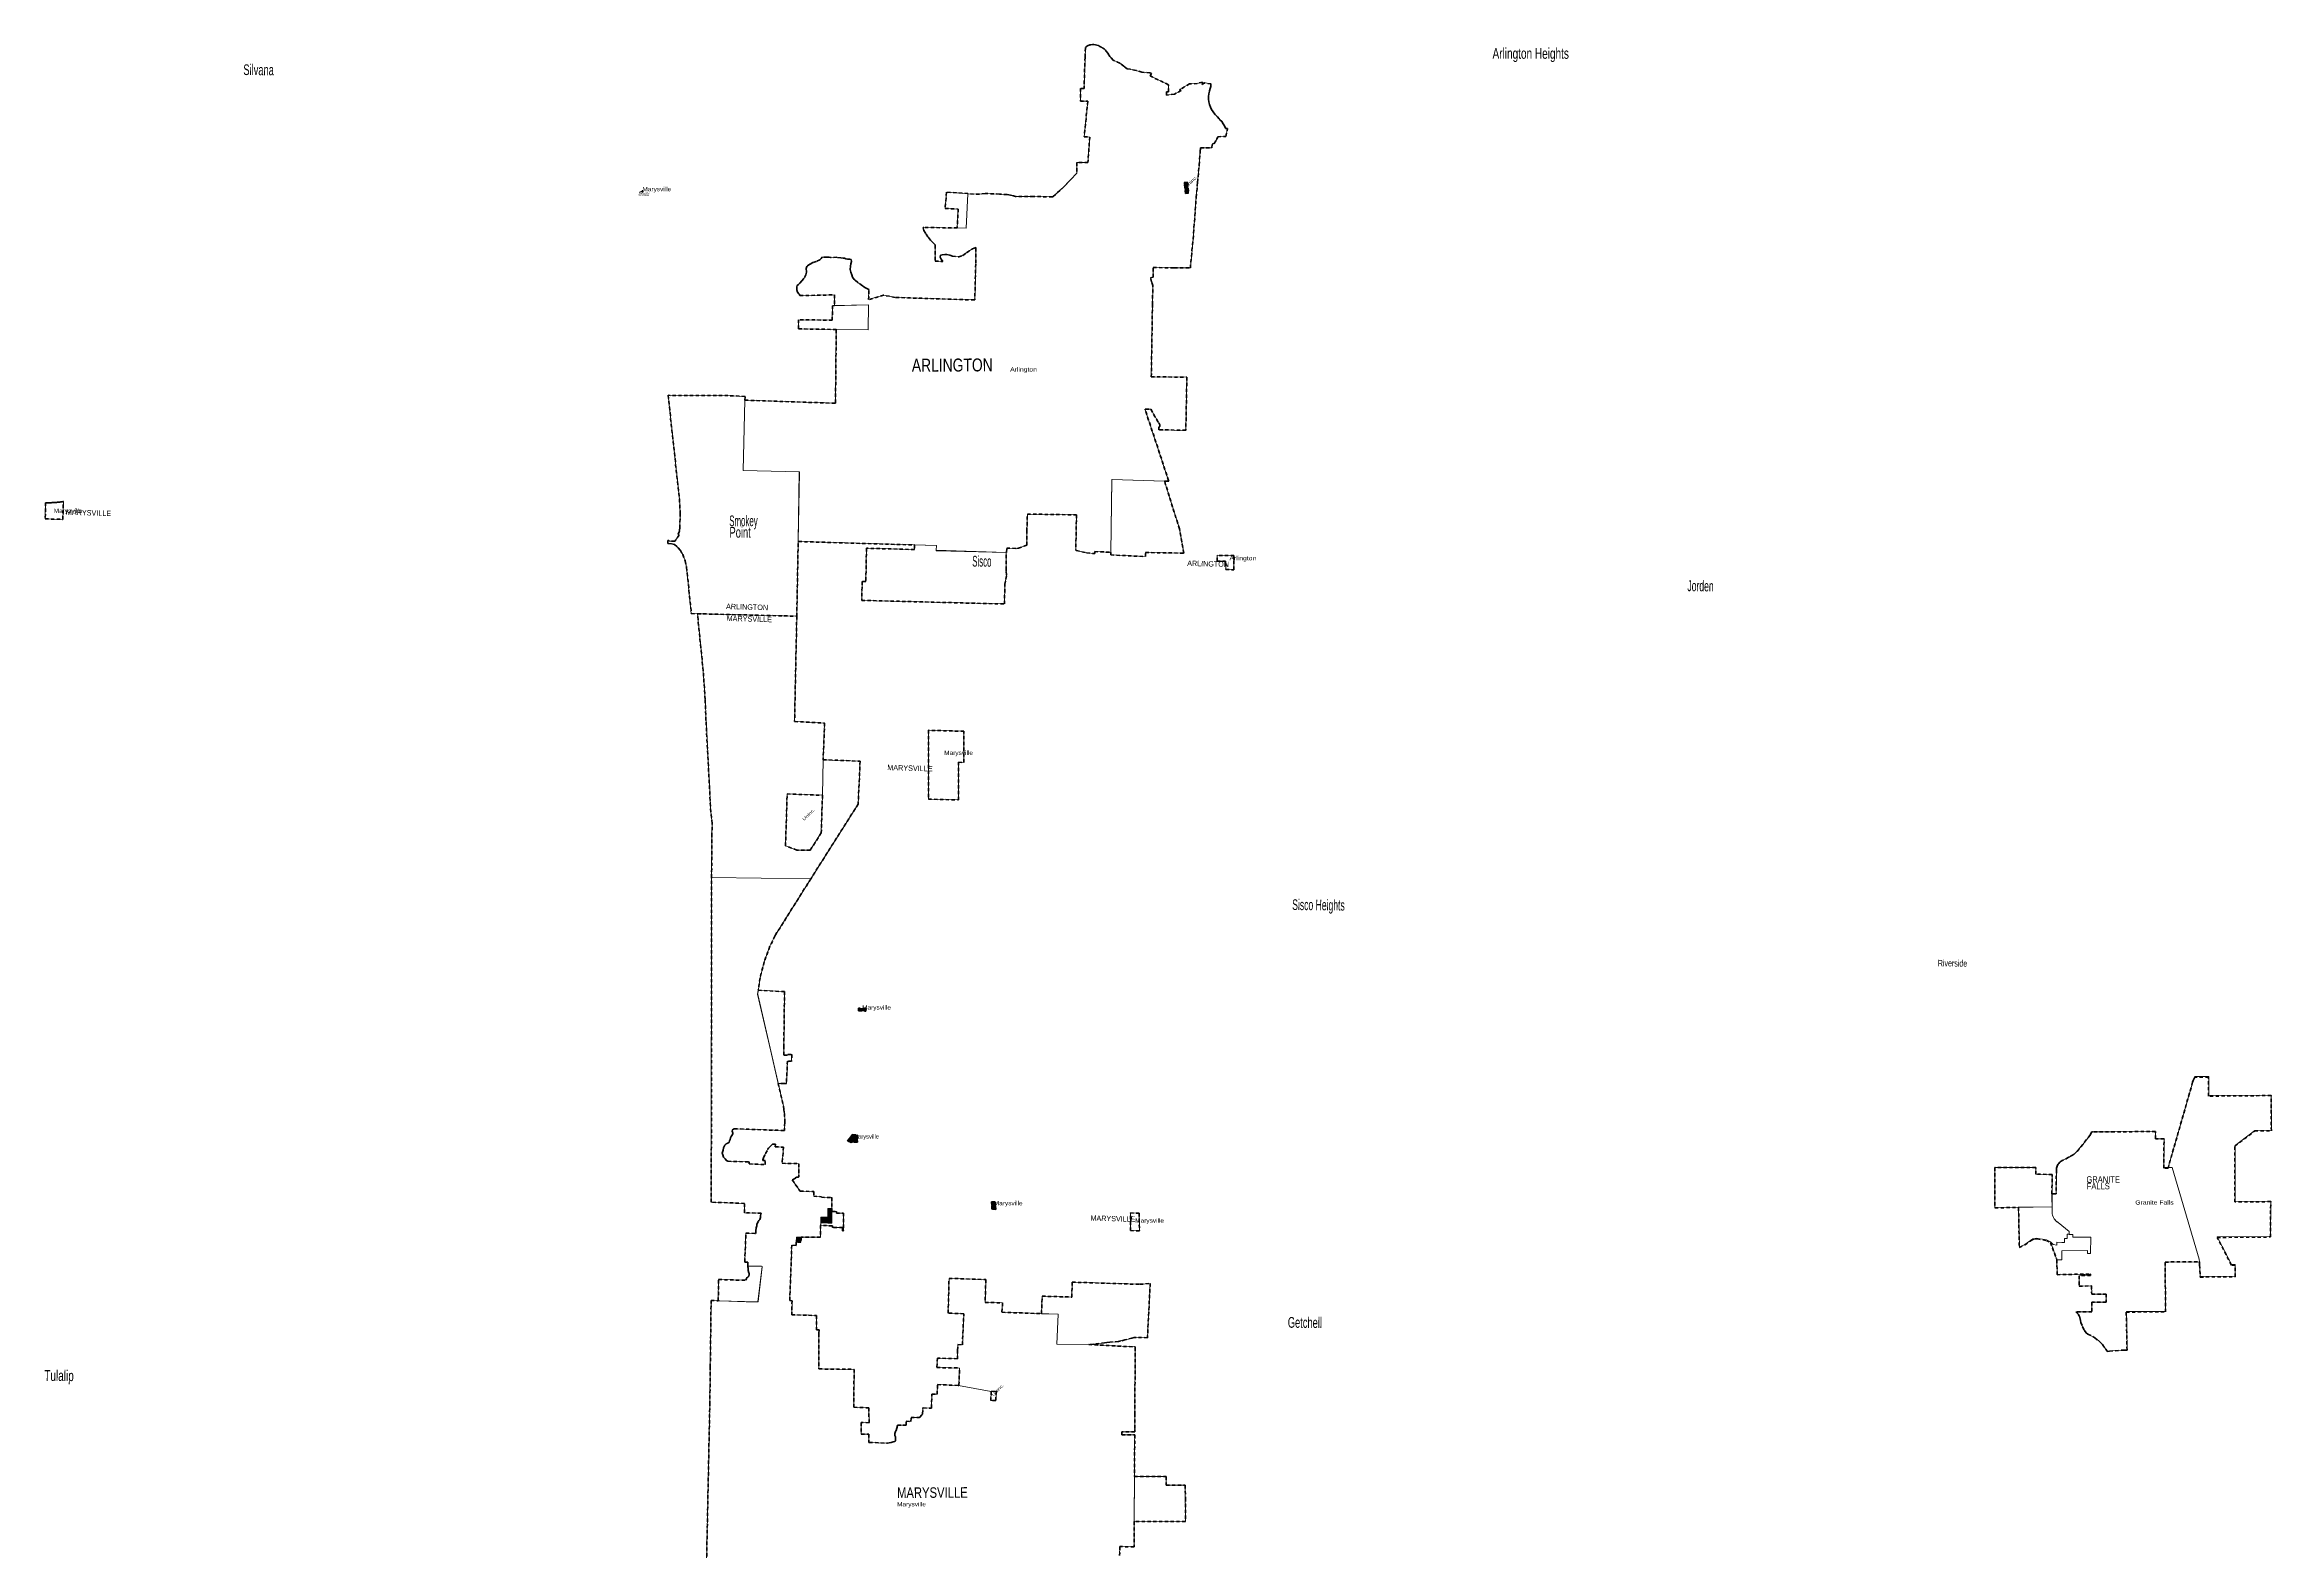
# Model space of a CAD drawing. Header units: feet. Extents: x -903180 to 1023491, y -707744 to 564635.
# Drawn here: x -316133 to -232990, y 203851 to 260108 of the extents above; entities that cross this region are included whole.
import ezdxf

# ---------------------------------------------------------------- set-up
doc = ezdxf.new("R2010")
doc.units = ezdxf.units.FT
doc.header["$LTSCALE"] = 80
doc.linetypes.add('SHORT_DASHED', pattern=[2.7, 1.5, -1.2])
for name, color, linetype, lineweight in [('1', 7, 'Continuous', 13), ('13', 7, 'SHORT_DASHED', 40), ('58', 7, 'Continuous', 13)]:
    doc.layers.add(name, color=color, linetype=linetype, lineweight=lineweight)
for name, color, linetype in [('14', 7, 'Continuous'), ('16', 7, 'Continuous'), ('36', 7, 'Continuous')]:
    doc.layers.add(name, color=color, linetype=linetype)

msp = doc.modelspace()

# ---------------------------------------------------------------- hatches: boundary and pattern name
at = {"layer": '58'}
for points in [[(-293822.42, 254647.57), (-293797.4, 254648.78), (-293797.88, 254613.71), (-293822.9, 254612.5)], [(-273583.27, 254960.64), (-273462.98, 254964.58), (-273417.94, 254554.53), (-273537.4, 254543.05)], [(-285740.96, 224033.63), (-285739.71, 224133.65), (-285464.82, 224122.59), (-285466.07, 224022.57)], [(-285968.19, 219412.1), (-285780.58, 219391.24), (-285780.58, 219125.65), (-286016.33, 219124.81), (-286161.58, 219174.82)], [(-286738.8, 216655.63), (-286737.23, 216109), (-287153.18, 216121.97), (-287147.63, 216336.99), (-286884.34, 216329.58), (-286888.87, 216659.85)], [(-280774.41, 216906.21), (-280627.06, 216896.01), (-280619.09, 216619.79), (-280766.44, 216629.99)], [(-287890.49, 215398.38), (-288070.14, 215400.96), (-288062.14, 215582.96), (-287883.08, 215582.64)]]:
    msp.add_hatch(color=256, dxfattribs=at).paths.add_polyline_path(points)

# ---------------------------------------------------------------- linework, layer by layer
at = {"layer": '1'}
msp.add_arc((-293809.59, 254465.24), 167.94, 91.84825, 124.39799, dxfattribs=at)
at = {"layer": '13'}
for p, q in [((-274169.85, 258345.53), (-274166.97, 258608.66)), ((-282237.68, 252204.01), (-281998.93, 252182.21)), ((-274831.16, 246492.54), (-274535.32, 245980.13)), ((-288048.01, 238765.71), (-287996.26, 241554.68)), ((-272356, 240826.24), (-272354.73, 241039.26)), ((-271724.77, 241029.95), (-272354.73, 241039.26)), ((-285968.19, 219412.1), (-286161.58, 219174.82)), ((-285968.19, 219412.1), (-285780.58, 219391.24)), ((-289994.9, 216846.8), (-291239.85, 216890.29)), ((-286738.92, 216547.05), (-286568.85, 216546.6)), ((-282043.11, 211364.12), (-282035.1, 211574.43)), ((-275441.16, 206645.43), (-274255.05, 206644.47))]:
    msp.add_line(p, q, dxfattribs=at)
for points in [[(-274166.97, 258608.66), (-274857.05, 258935.79), (-274806.19, 259031.8), (-274861.93, 259048.6), (-275163.23, 259074.7), (-275378.92, 259144.45), (-275711.8, 259204.64), (-275840.49, 259302.29), (-275985.25, 259416.17), (-276231.02, 259524.48), (-276353.46, 259656.45), (-276427.51, 259776.07), (-276505.4, 259872.13), (-276521.62, 259892.13), (-276537.49, 259912.13), (-276541.32, 259917.53), (-276555.98, 259936.3), (-276573.1, 259949.74), (-276592.72, 259964.58), (-276611.6, 259974.81), (-276620.85, 259976.54), (-276631.17, 259979.7), (-276647.57, 259989.93), (-276669.69, 260008.68), (-276680.74, 260014.67), (-276697.82, 260019.58), (-276712.07, 260025.91), (-276734.53, 260040.39), (-276766.26, 260061.93), (-276787.61, 260072.94), (-276840.93, 260090.31), (-276895.77, 260102.01), (-276951.54, 260107.91), (-277007.61, 260107.95), (-277063.39, 260102.12), (-277068.43, 260101.3), (-277100.37, 260091.56), (-277135.53, 260081.81), (-277168.19, 260071), (-277187.35, 260064.52), (-277216.8, 260050.52), (-277226.36, 260044.08), (-277232.74, 260038.01), (-277236.96, 260027.68), (-277247.04, 260014.78), (-277266.89, 259998.23), (-277268.09, 259975.42), (-277286.31, 259628.49), (-277321.93, 258469.56), (-277455.46, 258468.97), (-277460.14, 257991.4), (-277184.03, 257990.36), (-277312.32, 256659.62), (-277110.24, 256655.39), (-277176.19, 255702.3), (-277597.15, 255702.68), (-277594.89, 255306.84), (-278068.47, 254806.67), (-278469.98, 254434.95), (-278483.73, 254422.23), (-278509.98, 254422.62), (-279169.33, 254432.52), (-279189.33, 254429.81), (-279209.33, 254433), (-279879.12, 254437.54), (-279957.03, 254458.64), (-280068.01, 254485.35), (-280191.63, 254505.03), (-280478.22, 254524.71), (-281017.83, 254545.96), (-281229.87, 254517.29), (-281658.27, 254533.83), (-281656.96, 254552.85), (-282456.48, 254594.92), (-282507.1, 253991.75), (-282021.86, 253966.21), (-282057.29, 253261.3), (-283308.72, 253280.52), (-283327.83, 253280.81), (-283324.09, 253264.65), (-283301.07, 253165.25), (-283221.55, 253026.49), (-283133.75, 252899.62), (-283041.59, 252788.74), (-282929.25, 252681.4), (-282900.42, 252649.96), (-282882.08, 252629.97), (-282882.06, 252609.96), (-282881.4, 252023.06), (-282600.15, 252009.03), (-282652.09, 252093.15), (-282698.8, 252166.72), (-282683.09, 252244.84), (-282614.44, 252259.3), (-282517.71, 252271.08)], [(-274811.47, 247704.38), (-274767.45, 250413.59), (-274755.66, 251114.66), (-274798.47, 251245.64), (-274840.49, 251400.82), (-274747.77, 251424.37), (-274738.66, 251781.73), (-273974.38, 251771.97), (-273954.37, 251771.72), (-273353.97, 251766.25), (-273250.09, 252852.08), (-273131.87, 254407.96), (-273085.35, 254956.55), (-273028.42, 255574.19), (-273029.27, 255594.19), (-273025, 255614.19), (-272982.48, 256144.7), (-272981.37, 256164.7), (-272979.55, 256184.7), (-272975.39, 256249.31), (-272552.01, 256252.86), (-272531.36, 256405.91), (-272467.08, 256414.48), (-272361.44, 256569.38), (-272331.21, 256666.8), (-272022.67, 256679.05), (-271968.35, 256974.51), (-272035.53, 256972.84), (-272038.51, 256979.94), (-272077.95, 257068.37), (-272126.41, 257152.18), (-272183.37, 257230.48), (-272248.2, 257302.38), (-272256.46, 257310.53), (-272272.74, 257330.07), (-272445.25, 257510.66), (-272506.48, 257591.86), (-272558.89, 257679.02), (-272601.9, 257771.17), (-272635.04, 257867.32), (-272657.95, 257966.4), (-272670.38, 258067.33), (-272672.19, 258169.02), (-272663.36, 258270.33), (-272643.99, 258370.16), (-272640.47, 258383.86), (-272612.66, 258463.75), (-272593.36, 258546.1), (-272582.76, 258630.02), (-272581.89, 258643.47), (-272831.34, 258674.58), (-272917.52, 258612.04), (-272906.02, 258707.71), (-273093.1, 258649.97), (-273385.11, 258635.42), (-273754.71, 258425.59)], [(-273754.71, 258425.59), (-273696.17, 258386.32), (-273948.79, 258256.11), (-274246.47, 258221.53), (-274244.2, 258343.8), (-274169.85, 258345.53)], [(-281998.93, 252182.21), (-281849.03, 252237), (-281704.1, 252342.21), (-281512.46, 252470.47), (-281383.53, 252520), (-281363.52, 252527.68), (-281363.67, 252507.68), (-281368.1, 251911.59), (-281401.71, 250590.26), (-281402.18, 250571.83), (-281422.22, 250572.47), (-284377.78, 250666.53), (-284803.61, 250750.63), (-285364.12, 250585.18), (-285355.64, 250949.18), (-285355.18, 250968.77), (-285376.06, 250978.52), (-285476.62, 251025.5), (-285599.67, 251100.9), (-285771.86, 251229.79), (-285900.23, 251339.52), (-285962.71, 251427.55), (-285995.19, 251508.83), (-286027.24, 251610.22), (-286049.2, 251713.39), (-286044.67, 251834.03), (-286024.74, 251922.11), (-286006.89, 252006.21), (-286015.47, 252076.86), (-286071.3, 252098.32), (-286149.66, 252100.19), (-286221.82, 252109.96), (-286271.72, 252127.25), (-286319.85, 252132.43), (-286403.9, 252150.53), (-286550.36, 252164.09), (-286785.56, 252163.67), (-286837.8, 252164.92), (-286912.1, 252168.71), (-287098.91, 252175.18), (-287094.98, 252171.06), (-287132.23, 252119.62), (-287191.64, 252066.7), (-287325.46, 252011.53), (-287442.96, 251968.05), (-287562.81, 251908.52), (-287644.4, 251852.1), (-287669.05, 251826.53), (-287690.91, 251742.52), (-287689.59, 251613.69), (-287705.76, 251513.45), (-287780.99, 251376.37), (-287853.25, 251285.52), (-287980.64, 251153.72), (-288029.78, 251110.62), (-288046.82, 251064.74), (-288045.41, 250939.92), (-288018.76, 250868.85), (-287971.88, 250803.32), (-287946.35, 250774.54), (-287928.72, 250733.91), (-286634.64, 250765.08), (-286639.52, 250384.39), (-286639.77, 250364.84), (-286638.62, 250364.87), (-286716.63, 250356.12), (-286721.55, 249816.93), (-287981.46, 249836.47), (-287983.62, 249492.47), (-286574.03, 249471.59)], [(-282517.71, 252271.08), (-282445.38, 252269.35), (-282337.43, 252240.61), (-282237.68, 252204.01)], [(-286574.03, 249471.59), (-286574.23, 249451.65), (-286601.75, 246736.83), (-286601.96, 246715.56), (-286621.95, 246716.24), (-289982.62, 246831.38), (-289978.88, 246974.36), (-290618.71, 247000.75), (-292850.51, 247012.14), (-292429.86, 243139.82), (-292396.33, 242613.49), (-292415.87, 242081.5), (-292429.23, 241939.03), (-292475.39, 241820.41), (-292437.95, 241792.83), (-292603.6, 241570.71), (-292795.6, 241566.95), (-292820.05, 241590.65), (-292867.55, 241589.52), (-292860.55, 241476.94), (-292714.63, 241473.85), (-292618.22, 241443.73), (-292476.7, 241318.42), (-292394.6, 241222.35), (-292303.85, 241070.53), (-292219.05, 240828.77), (-292161, 240594.74)], [(-274811.47, 247704.38), (-273482.81, 247690.04), (-273522.34, 245709.44)], [(-276925.55, 241103.26), (-276922.28, 241157.72), (-276922.27, 241180.68), (-276322.32, 241150.4), (-276324.09, 241052.61), (-275028.16, 240992.19), (-275027.96, 241143.18), (-273595.19, 241121.94), (-273760.96, 242026.12), (-274318.98, 243813.8), (-274179.73, 243804.34), (-274157.71, 243803.71), (-274166.32, 243829.83), (-275038.04, 246475.35), (-275044.61, 246495.28), (-275024.63, 246495.03), (-274831.16, 246492.54)], [(-273522.34, 245709.44), (-274380.21, 245724.41), (-274525.19, 245726.94), (-274528.33, 245816.89), (-274498.28, 245864.78), (-274495.3, 245910.81), (-274535.32, 245980.13)], [(-287996.26, 241554.68), (-287977.3, 241554.12), (-283654.25, 241424.76), (-283656.84, 241255.78), (-285446.29, 241302.54), (-285469.07, 240057.7), (-285606.74, 240062.52), (-285624.05, 239358.17), (-280296.58, 239222.08), (-280276.23, 239959.9), (-280245.4, 240154.87), (-280214.64, 240315.97), (-280229.46, 240459.63), (-280232.62, 240502.45), (-280234.47, 241148.22), (-280214.24, 241147.75), (-280213.46, 241163.11), (-280210.2, 241307.14), (-279837.73, 241297.42), (-279774.38, 241306.7), (-279461.64, 241419.98), (-279457.84, 241939.39), (-279437.7, 242578.32), (-277604.68, 242550.12)], [(-277604.68, 242550.12), (-277630.81, 241248.09), (-277631.22, 241227.92), (-277611.94, 241223.36)], [(-277611.94, 241223.36), (-277227.78, 241132.5), (-276925.55, 241103.26)], [(-292161, 240594.74), (-291985.65, 238864.15), (-291754.49, 238858.37), (-288048.01, 238765.71)], [(-272356, 240826.24), (-272046, 240821.66), (-272046.41, 240752.66), (-272026.42, 240752.36), (-272027.88, 240506.36), (-271727.9, 240501.93), (-271724.77, 241029.95)], [(-291239.85, 216890.29), (-291226.71, 229010.5), (-291216.98, 230560.92), (-291205.69, 231031.51), (-291259.12, 231459.22), (-291438.35, 234878.08), (-291469.33, 235663.56), (-291541.5, 236726.33), (-291671.59, 237991.14), (-291754.49, 238858.37)], [(-288048.01, 238765.71), (-288129.28, 234833.32), (-287008.99, 234778.57), (-287063.09, 233408.01), (-285681.92, 233352.76), (-285755.58, 231753.61)], [(-285755.58, 231753.61), (-287524.55, 228964.71), (-288841.98, 226867.4), (-288853.1, 226849.69), (-288863.78, 226827.4), (-289048.25, 226442.21), (-289264.51, 225861.21), (-289418.86, 225260.77), (-289486.84, 224800.83), (-288504.99, 224749.83), (-288533.07, 222721.21), (-288534.3, 222381.91), (-288383.91, 222377.26), (-288382.49, 222406.23), (-288226.53, 222401.4), (-288238.62, 222154.78), (-288394.58, 222159.5), (-288435.69, 221320.9), (-288521.68, 221320.98), (-288739.53, 221323.56), (-288548.6, 220471.27), (-288528.17, 220362.45), (-288507.48, 220202.97), (-288494.64, 219931.96), (-288495, 219905.64), (-288495.26, 219886.55), (-288496.08, 219865.64), (-288507.2, 219579.13), (-288507.78, 219564.22), (-288527.98, 219564.96), (-290376.07, 219632.63), (-290395.93, 219633.35), (-290416.07, 219615.27), (-290450.81, 219593.47), (-290456.15, 219543.13), (-290446.98, 219506.53), (-290437.51, 219482.03), (-290430.58, 219437.4), (-290470.29, 219386), (-290495.66, 219342.28), (-290517.26, 219288.36), (-290530.88, 219230.17), (-290556.51, 219176.36), (-290565.73, 219132.18), (-290617.3, 219091.21), (-290682.48, 219070.81), (-290730.32, 219017.62), (-290757.87, 218967.9), (-290781.28, 218922.1), (-290801.73, 218833.82), (-290830.94, 218719.52), (-290804.34, 218654.15), (-290784.36, 218566.75), (-290717.01, 218514.38), (-290672.12, 218452.54), (-290623, 218419.56), (-289823.29, 218392.38), (-289824.22, 218321.06), (-289224.53, 218293.42), (-289222.57, 218443.48), (-289313.17, 218447.66), (-289309.62, 218470.29), (-289284.96, 218542.06), (-289214.85, 218708.17), (-289127.86, 218865.88), (-289098.87, 218907.64), (-289064.12, 218943.52), (-289036.1, 218969.31), (-289010.31, 218995.1), (-288985.65, 219020.9), (-288970.36, 219038.89), (-288957.32, 219058.89), (-288937.32, 219058.03), (-288841.19, 219053.89), (-288852.61, 218954.29), (-288541.5, 218948.39), (-288593.52, 218344.16), (-287967.7, 218326.77), (-287973.66, 217836.01), (-287991.5, 217829.72), (-288050.18, 217830.24), (-288051.23, 217831.29), (-288068.52, 217810.32), (-288093.15, 217798.79), (-288101.01, 217791.98), (-288216.38, 217719.42), (-287918.48, 217301.94), (-287411.77, 217290.88), (-287415.82, 217117.34), (-287128.95, 217095.07), (-287129.53, 217071.78), (-286744.35, 217060.94), (-286738.8, 216655.63), (-286738.92, 216547.05)], [(-238386.96, 211367.72), (-238382.71, 211367.68), (-238411.36, 212788.31), (-236947.78, 212795.1), (-236956.88, 214656.22), (-235673.24, 214666.42), (-235670.54, 214546.62), (-235651.97, 214093.89), (-234348.43, 214109.53), (-234348.4, 214541.35), (-234482.56, 214543.1), (-235017.6, 215573.4), (-233030.1, 215591.53), (-233017.9, 216911.48), (-234354.95, 216899.3), (-234351.2, 218989.23), (-233612.51, 219548.98), (-232993.78, 219554.85), (-233006.22, 220871.52), (-235336.94, 220850.56), (-235335.56, 221562.58), (-235855.77, 221557.95), (-235880.69, 221502.92), (-235911.25, 221429.59), (-235932.17, 221370.02), (-236852.14, 218163.83), (-237006.86, 218161.97), (-237000.77, 219261.11), (-237320.06, 219257.88), (-237320.58, 219530.06), (-238852.52, 219517.51), (-239673.79, 219521.25), (-239693.12, 219521.34), (-239704.29, 219501.34), (-239763.07, 219396.13), (-240030.68, 219045.68), (-240275.95, 218752.22), (-240387.26, 218661.24), (-240537.9, 218577.04), (-240556.56, 218566.61), (-240577.9, 218555.68), (-240751.12, 218467.03), (-240763.99, 218460.44), (-240791.12, 218448.37), (-240808.24, 218440.76), (-240843.43, 218420.47), (-240876.31, 218396.61), (-240906.51, 218369.44), (-240933.7, 218339.26), (-240957.6, 218306.41), (-240977.92, 218271.24), (-240994.46, 218234.14), (-241007.03, 218195.51), (-241015.5, 218155.78), (-241018, 218132.05), (-241019.87, 218112.56), (-241020.09, 218092.05), (-241029.38, 217204.2), (-241186.16, 217206.09), (-241178.84, 217928.89), (-241786.48, 217931.25), (-241790.17, 218182.27), (-243316.86, 218185.47), (-243312.15, 216684.4), (-242432.12, 216687.26), (-242403.7, 215192.87), (-242199.43, 215296.12), (-241937.43, 215472.27), (-241897.53, 215496.9), (-241868.69, 215507.46), (-241783.95, 215524.08), (-241739.98, 215518.14), (-241394.73, 215461.69), (-241245.22, 215390.06), (-240998.83, 214736.64), (-240994.05, 214183.93), (-239760.45, 214208.78), (-239740.45, 214209.18), (-239740.46, 214188.88), (-239740.48, 214153.71), (-240167.91, 214145.49), (-240163.43, 213758.42), (-239707.6, 213764.4), (-239700.88, 213452.78), (-239160.61, 213459.55), (-239159.51, 213157.26), (-239696.16, 213154.83), (-239692.3, 212800.83), (-240299.2, 212799.84), (-240239.85, 212743.64), (-240196.63, 212694.84), (-240163.24, 212637.24), (-240160.96, 212632.26)], [(-285780.58, 219391.24), (-285780.58, 219125.65), (-286016.33, 219124.81), (-286161.58, 219174.82)], [(-291415.38, 203451.38), (-291296.16, 209301.41), (-291295.75, 209321.41), (-291294.45, 209341.41), (-291276.74, 210718.58), (-291276.49, 210738.46), (-291246.67, 213219.81), (-290978.45, 213209.44), (-290967.19, 214003.86), (-289952.15, 213973.53), (-289925.26, 214042.53), (-289910.39, 214060.47), (-289870.87, 214091.16), (-289854.38, 214110.49), (-289840.98, 214131.66), (-289831.8, 214150.72), (-289823.86, 214170.3), (-289821, 214187.07), (-289820.3, 214199.7), (-289821.73, 214212.25), (-289827.85, 214235.14), (-289835.23, 214255.35), (-289846.51, 214284.99), (-289851.98, 214302.67), (-289859.7, 214344.69), (-289862.53, 214367.49), (-289863.63, 214383.71), (-289863.6, 214396.41), (-289864.97, 214423.44), (-289866.77, 214440.95), (-289869.82, 214467.45), (-289875.08, 214486.29), (-289881.72, 214506.87), (-289880.01, 214506.82), (-289879.51, 214528.3), (-289877.49, 214614.26), (-289877.65, 214649.81), (-289977.65, 214651.22), (-289993.09, 214651.44), (-289992.19, 214671.5), (-289944.73, 215729.5), (-289594.92, 215726.96), (-289575.15, 215726.82), (-289576.4, 215743.75), (-289575.23, 215819.86), (-289569.5, 215930.66), (-289535.99, 216012.8), (-289537.26, 216061.21), (-289485, 216183.36), (-289476.94, 216183.24), (-289458.42, 216207.14), (-289425.66, 216240.89), (-289396.33, 216313.01), (-289403.15, 216393.78), (-289394.35, 216442.03), (-289376.49, 216474.98), (-289995.28, 216496.6), (-289994.9, 216846.8)], [(-286568.85, 216546.6), (-286567.76, 216486.61), (-286297.77, 216484.39), (-286297.04, 215819.01), (-286336.97, 215818.94), (-286338.36, 215943.93), (-286718.36, 215944.41), (-286716.69, 216007.33)], [(-286716.69, 216007.33), (-287157.5, 216022.06), (-287166.25, 215581.37), (-287883.08, 215582.64), (-287890.49, 215398.38), (-288070.14, 215400.96), (-288075.69, 215274.67), (-288234.29, 215283.14), (-288306.53, 213344.58), (-288309.61, 213213.96), (-288225.68, 213212.28), (-288231.43, 212765.05), (-288238.3, 212687.38), (-287604.97, 212668.86), (-287305.18, 212656.52), (-287317.21, 212123.39), (-287215.26, 212122.37), (-287220.46, 211985.02), (-287225.6, 210685.64), (-287225.68, 210665.52), (-287215.25, 210665.39), (-285906.44, 210649.21), (-285923.25, 209256.15), (-285923.49, 209236.01), (-285906.89, 209235.35), (-285358.68, 209213.34), (-285348.93, 208658.74), (-285646.19, 208661.27), (-285641.08, 208227.7), (-285361.89, 208225.45), (-285357.5, 207955.05), (-285356.96, 207922.44), (-285337.17, 207921.66), (-284698.73, 207896.37), (-284663.64, 207894.98), (-284658.73, 207895.41), (-284597.65, 207900.7), (-284519.64, 207915.62), (-284443.63, 207938.61), (-284390.43, 207961), (-284370.63, 207969.33), (-284367.11, 207989.42), (-284365.93, 207996.72), (-284365.19, 208007.93), (-284362.2, 208024.38), (-284357.71, 208061.76), (-284358.46, 208085.68), (-284362.2, 208115.59), (-284366.68, 208129.79), (-284376.4, 208152.22), (-284387.61, 208170.91), (-284388.35, 208181.38), (-284386.11, 208218.01), (-284386.11, 208241.19), (-284380.88, 208255.39), (-284369.67, 208290.53), (-284356.22, 208324.92), (-284344.26, 208357.82), (-284330.06, 208392.21), (-284320.34, 208418.37), (-284312.12, 208455.75), (-284303.9, 208485.66), (-284297.92, 208517.06), (-284291.2, 208552.94), (-284288.81, 208571.44), (-283967.86, 208562.17), (-283964.25, 208712.12), (-283784.33, 208706.93), (-283780.72, 208856.88), (-283496.68, 208848.68), (-283476.82, 208848.11), (-283457.37, 208868.26), (-283369.63, 208959.14), (-283349.94, 208979.54), (-283349.43, 208999.14), (-283344.44, 209188.99), (-283343.85, 209211.85), (-283323.92, 209211.13), (-283040.38, 209200.85), (-283020.27, 209200.12), (-283019.75, 209216.56), (-283003.64, 209727.45), (-282803.78, 209719.85), (-282792.44, 210079.67), (-282015.22, 210050.09), (-281995.22, 210049.33), (-281992.36, 210069.33), (-281968.35, 210699.81)], [(-282035.1, 211574.43), (-281864.13, 211568.26), (-281811.47, 212727.12), (-282396.14, 212748.19), (-282362.35, 214047.01), (-280992.16, 214000.94), (-281014.27, 213151.2), (-280362.57, 213129.29), (-280386.84, 212779.91), (-278911.22, 212730.3), (-278887.1, 213380.58), (-277784.53, 213349.26), (-277763.96, 213903.47), (-275235.81, 213824.52), (-274853.79, 213858.51), (-274955.43, 211829.47), (-275375.66, 211843.03), (-275447.96, 211832.7), (-275532.68, 211813.86), (-275796.96, 211747.73), (-275947.48, 211712.29), (-276041.73, 211695.15), (-276354.33, 211662.37), (-276474.69, 211647.69), (-276552.99, 211644.89), (-277147.46, 211574.83), (-275433.24, 211487.5), (-275413.24, 211486.48), (-275413.34, 211466.49), (-275425.95, 208997.73), (-275430.74, 208405.32), (-275431.06, 208320.6), (-275907.74, 208318.82), (-275910.14, 208205.78), (-275428.15, 208202.43), (-275441.16, 206645.43)], [(-240160.96, 212632.26), (-240142.42, 212580.64), (-240125.29, 212474.85), (-240102.62, 212403.41)], [(-240102.62, 212403.41), (-240041.26, 212232.02), (-239971.65, 212101.03), (-239903.99, 212013.15), (-239840.21, 211961.82), (-239658.69, 211874.44), (-239587.07, 211831.2), (-239438.63, 211714.25), (-239298.94, 211576.87), (-239153.55, 211363.98), (-239109.6, 211317.25), (-239034.93, 211330.79), (-238518.4, 211366.24), (-238386.96, 211367.72)], [(-282043.11, 211364.12), (-282050.57, 211046.93), (-282792.49, 211069.15), (-282819.69, 210716.32), (-281968.35, 210699.81)], [(-274255.05, 206644.47), (-274253.57, 206320.47), (-273541.42, 206320.17), (-273540.08, 205839.64), (-273536.46, 204964.98), (-275446.6, 204964.98)], [(-275446.6, 204964.98), (-275456.35, 204024.45), (-275988.7, 204032.68), (-275994.06, 203705.75)]]:
    msp.add_lwpolyline(points, dxfattribs=at)
for points in [[(-293822.42, 254647.57), (-293797.4, 254648.78), (-293797.88, 254613.71), (-293822.9, 254612.5)], [(-273583.27, 254960.64), (-273462.98, 254964.58), (-273417.94, 254554.53), (-273537.4, 254543.05)], [(-315446.87, 242382.37), (-315430.69, 243046.59), (-315438.02, 243045.46), (-315445.72, 243044.28), (-315454.22, 243043.02), (-315464.79, 243041.45), (-315474.76, 243040.01), (-315488.93, 243038), (-315502.58, 243036.15), (-315519.62, 243033.88), (-315534.19, 243032), (-315551.46, 243029.84), (-315568.12, 243027.86), (-315582.27, 243026.22), (-315592.42, 243025.1), (-315604.79, 243023.77), (-315621.47, 243022.02), (-315631.58, 243020.99), (-315643.2, 243019.87), (-315650.87, 243019.13), (-315665.16, 243017.82), (-315673.54, 243017.07), (-315686.28, 243015.98), (-315697.28, 243015.08), (-315706.35, 243014.35), (-315714.05, 243013.75), (-315723.38, 243013.08), (-315730.03, 243012.58), (-315737.87, 243012.03), (-315745.56, 243011.5), (-315753.7, 243010.94), (-315757.2, 243010.72), (-315762.23, 243010.41), (-315772.59, 243009.77), (-315783.61, 243009.12), (-315798.21, 243008.31), (-315811.08, 243007.65), (-315820.2, 243007.22), (-315829.21, 243006.8), (-315841.47, 243006.27), (-315853.94, 243005.8), (-315865.43, 243005.38), (-315878.85, 243004.93), (-315890.5, 243004.6), (-315902.41, 243004.27), (-315911.38, 243004.09), (-315921.86, 243003.86), (-315930.24, 243003.72), (-315942.23, 243003.5), (-315948.92, 243003.43), (-315958.46, 243003.34), (-315966.9, 243003.27), (-315977.05, 243003.24), (-315987.44, 243003.2), (-315998.74, 243003.22), (-316006.24, 243003.22), (-316015.97, 243003.32), (-316032.26, 243003.44), (-316050.38, 243003.67), (-316065.96, 243003.94), (-316076.32, 243004.2), (-316091.91, 243004.57), (-316106.61, 242401.36)], [(-281805.53, 234470.09), (-283125.43, 234508.6), (-283132.01, 231937.7), (-282013.09, 231905.06), (-282009.49, 233314.55), (-281808.5, 233308.69)], [(-288408.67, 232130.69), (-287089.51, 232082.62), (-287131.44, 230678.81), (-287548.43, 230026.56), (-288045.61, 230035.87), (-288466.52, 230193.77)], [(-285739.71, 224133.65), (-285740.96, 224033.63), (-285466.07, 224022.57), (-285464.82, 224122.59)], [(-280766.44, 216629.99), (-280774.41, 216906.21), (-280627.06, 216896.01), (-280619.09, 216619.79)], [(-275593.79, 216488.54), (-275263.7, 216479.66), (-275256.76, 215819.23), (-275586.86, 215828.1)], [(-280787.73, 209828.71), (-280615.37, 209829.64), (-280595.37, 209829.75), (-280620.07, 209489.02), (-280806.45, 209484.42)]]:
    msp.add_lwpolyline(points, close=True, dxfattribs=at)
at = {"layer": '58'}
for p in [(-272356, 240826.24), (-271724.77, 241029.95)]:
    msp.add_line(p, (-272354.73, 241039.26), dxfattribs=at)
for points in [[(-273754.71, 258425.59), (-273696.17, 258386.32), (-273948.79, 258256.11), (-274246.47, 258221.53), (-274244.2, 258343.8), (-274169.85, 258345.53), (-274166.97, 258608.66), (-274857.05, 258935.79), (-274806.19, 259031.8), (-274861.93, 259048.6), (-275163.23, 259074.7), (-275378.92, 259144.45), (-275711.8, 259204.64), (-275840.49, 259302.29), (-275985.25, 259416.17), (-276231.02, 259524.48), (-276353.46, 259656.45), (-276427.51, 259776.07), (-276505.4, 259872.13), (-276521.62, 259892.13), (-276537.49, 259912.13), (-276541.32, 259917.53), (-276555.98, 259936.3), (-276573.1, 259949.74), (-276592.72, 259964.58), (-276611.6, 259974.81), (-276620.85, 259976.54), (-276631.17, 259979.7), (-276647.57, 259989.93), (-276669.69, 260008.68), (-276680.74, 260014.67), (-276697.82, 260019.58), (-276712.07, 260025.91), (-276734.53, 260040.39), (-276766.26, 260061.93), (-276787.61, 260072.94), (-276840.93, 260090.31), (-276895.77, 260102.01), (-276951.54, 260107.91), (-277007.61, 260107.95), (-277063.39, 260102.12), (-277068.43, 260101.3), (-277100.37, 260091.56), (-277135.53, 260081.81), (-277168.19, 260071), (-277187.35, 260064.52), (-277216.8, 260050.52), (-277226.36, 260044.08), (-277232.74, 260038.01), (-277236.96, 260027.68), (-277247.04, 260014.78), (-277266.89, 259998.23), (-277268.09, 259975.42), (-277286.31, 259628.49), (-277321.93, 258469.56), (-277455.46, 258468.97), (-277460.14, 257991.4), (-277184.03, 257990.36), (-277312.32, 256659.62), (-277110.24, 256655.39), (-277176.19, 255702.3), (-277597.15, 255702.68), (-277594.89, 255306.84), (-278068.47, 254806.67), (-278469.98, 254434.95), (-278483.73, 254422.23), (-278509.98, 254422.62), (-279169.33, 254432.52), (-279189.33, 254429.81), (-279209.33, 254433), (-279879.12, 254437.54), (-279879.12, 254437.54), (-279957.03, 254458.64), (-280068.01, 254485.35), (-280191.63, 254505.03), (-280478.22, 254524.71), (-281017.83, 254545.96), (-281229.87, 254517.29), (-281658.27, 254533.83), (-281723.08, 253256.12), (-283308.72, 253280.52), (-283327.83, 253280.81), (-283324.09, 253264.65), (-283301.07, 253165.25), (-283221.55, 253026.49), (-283133.75, 252899.62), (-283041.59, 252788.74), (-282929.25, 252681.4), (-282900.42, 252649.96), (-282882.08, 252629.97), (-282882.06, 252609.96), (-282881.4, 252023.06), (-282600.15, 252009.03), (-282652.09, 252093.15), (-282698.8, 252166.72), (-282683.09, 252244.84), (-282614.44, 252259.3), (-282517.71, 252271.08), (-282445.38, 252269.35), (-282337.43, 252240.61), (-282237.68, 252204.01)], [(-276925.55, 241103.26), (-276922.28, 241157.72), (-276922.27, 241180.68), (-276322.32, 241150.4), (-276289.54, 243837.68), (-276289.22, 243864.71), (-276269.3, 243864.14), (-274318.98, 243813.8), (-274179.73, 243804.34), (-274157.71, 243803.71), (-274166.32, 243829.83), (-275038.04, 246475.35), (-275044.61, 246495.28), (-275024.63, 246495.03), (-274831.16, 246492.54), (-274495.3, 245910.81), (-274498.28, 245864.78), (-274528.33, 245816.89), (-274525.19, 245726.94), (-273518.59, 245705.21), (-273482.81, 247690.04), (-274811.47, 247704.38), (-274767.45, 250413.59), (-274755.66, 251114.66), (-274798.47, 251245.64), (-274840.49, 251400.82), (-274747.77, 251424.37), (-274738.66, 251781.73), (-273954.37, 251771.72), (-273353.97, 251766.25), (-273250.09, 252852.08), (-273131.87, 254407.96), (-273085.35, 254956.55), (-273028.42, 255574.19), (-273029.27, 255594.19), (-273025, 255614.19), (-272982.48, 256144.7), (-272981.37, 256164.7), (-272979.55, 256184.7), (-272975.39, 256249.31), (-272552.01, 256252.86), (-272531.36, 256405.91), (-272467.08, 256414.48), (-272361.44, 256569.38), (-272331.21, 256666.8), (-272022.67, 256679.05), (-271968.35, 256974.51), (-272035.53, 256972.84), (-272038.51, 256979.94), (-272077.95, 257068.37), (-272126.41, 257152.18), (-272183.37, 257230.48), (-272248.2, 257302.38), (-272256.46, 257310.53), (-272272.74, 257330.07), (-272445.25, 257510.66), (-272506.48, 257591.86), (-272558.89, 257679.02), (-272601.9, 257771.17), (-272635.04, 257867.32), (-272657.95, 257966.4), (-272670.38, 258067.33), (-272672.19, 258169.02), (-272663.36, 258270.33), (-272643.99, 258370.16), (-272640.47, 258383.86), (-272612.66, 258463.75), (-272593.36, 258546.1), (-272582.76, 258630.02), (-272581.89, 258643.47), (-272831.34, 258674.58), (-272917.52, 258612.04), (-272906.02, 258707.71), (-273093.1, 258649.97), (-273385.11, 258635.42), (-273754.71, 258425.59)], [(-282237.68, 252204.01), (-281998.93, 252182.21), (-281849.03, 252237), (-281704.1, 252342.21), (-281512.46, 252470.47), (-281383.53, 252520), (-281363.52, 252527.68), (-281363.67, 252507.68), (-281368.1, 251911.59), (-281401.71, 250590.26), (-281402.18, 250571.83), (-281422.22, 250572.47), (-284377.78, 250666.53), (-284803.61, 250750.63), (-285364.12, 250585.18), (-285355.64, 250949.18), (-285355.18, 250968.77), (-285376.06, 250978.52), (-285476.62, 251025.5), (-285599.67, 251100.9), (-285771.86, 251229.79), (-285900.23, 251339.52), (-285962.71, 251427.55), (-285995.19, 251508.83), (-286027.24, 251610.22), (-286049.2, 251713.39), (-286044.67, 251834.03), (-286024.74, 251922.11), (-286006.89, 252006.21), (-286015.47, 252076.86), (-286071.3, 252098.32), (-286149.66, 252100.19), (-286221.82, 252109.96), (-286271.72, 252127.25), (-286319.85, 252132.43), (-286403.9, 252150.53), (-286550.36, 252164.09), (-286785.56, 252163.67), (-286837.8, 252164.92), (-286912.1, 252168.71), (-287098.91, 252175.18), (-287094.98, 252171.06), (-287132.23, 252119.62), (-287191.64, 252066.7), (-287325.46, 252011.53), (-287442.96, 251968.05), (-287562.81, 251908.52), (-287644.4, 251852.1), (-287669.05, 251826.53), (-287690.91, 251742.52), (-287689.59, 251613.69), (-287705.76, 251513.45), (-287780.99, 251376.37), (-287853.25, 251285.52), (-287980.64, 251153.72), (-288029.78, 251110.62), (-288046.82, 251064.74), (-288045.41, 250939.92), (-288018.76, 250868.85), (-287971.88, 250803.32), (-287946.35, 250774.54), (-287928.72, 250733.91), (-286634.64, 250765.08), (-286639.52, 250384.39), (-286639.77, 250364.84), (-286638.62, 250364.87), (-285368.47, 250395.47), (-285379.04, 249451.9), (-286556.04, 249471.32), (-286574.03, 249471.62), (-286574.23, 249451.65), (-286601.75, 246736.83), (-286601.96, 246715.56), (-286621.95, 246716.24), (-289982.62, 246831.38), (-290044.84, 244209.56), (-287964.55, 244156.3), (-287944.55, 244155.79), (-287944.95, 244135.65), (-287995.89, 241574.71), (-287996.29, 241554.68), (-287977.3, 241554.12), (-282832.76, 241401.49), (-282839.02, 241228.38), (-282839.74, 241208.42), (-282819.74, 241207.95), (-280234.47, 241148.22), (-280214.24, 241147.75), (-280213.46, 241163.11), (-280210.2, 241307.14), (-279837.73, 241297.42), (-279774.38, 241306.7), (-279461.64, 241419.98), (-279457.84, 241939.39), (-279437.7, 242578.32), (-277604.68, 242550.12), (-277630.81, 241248.09), (-277631.22, 241227.92), (-277611.94, 241223.36), (-277227.78, 241132.5), (-276925.55, 241103.26)], [(-316091.91, 243004.6), (-316106.61, 242401.36), (-315446.87, 242382.37), (-315430.68, 243046.96), (-315430.53, 243046.61)], [(-289224.53, 218293.42), (-289824.22, 218321.06), (-289823.29, 218392.38), (-290623, 218419.56), (-290672.12, 218452.54), (-290717.01, 218514.38), (-290784.36, 218566.75), (-290804.34, 218654.15), (-290830.94, 218719.52), (-290801.73, 218833.82), (-290781.28, 218922.1), (-290757.87, 218967.9), (-290730.32, 219017.62), (-290682.48, 219070.81), (-290617.3, 219091.21), (-290565.73, 219132.18), (-290556.51, 219176.36), (-290530.88, 219230.17), (-290517.26, 219288.36), (-290495.66, 219342.28), (-290470.29, 219386), (-290430.58, 219437.4), (-290437.51, 219482.03), (-290446.98, 219506.53), (-290456.15, 219543.13), (-290450.81, 219593.47), (-290416.07, 219615.27), (-290395.93, 219633.35), (-290376.07, 219632.63), (-288527.98, 219564.96), (-288507.78, 219564.22), (-288507.2, 219579.13), (-288496.08, 219865.64), (-288495.26, 219886.55), (-288495, 219905.64), (-288494.64, 219931.96), (-288507.48, 220202.97), (-288528.17, 220362.45), (-288548.6, 220471.27), (-289505.38, 224642.76), (-289508.38, 224655.82), (-289504.39, 224682.76), (-289418.86, 225260.77), (-289264.51, 225861.21), (-289048.25, 226442.21), (-288863.78, 226827.4), (-288853.1, 226849.69), (-288841.98, 226867.4), (-287524.55, 228964.71), (-291226.71, 229010.5), (-291239.85, 216890.29), (-289994.9, 216846.8), (-289995.28, 216496.6), (-289376.49, 216474.98), (-289394.35, 216442.03), (-289403.15, 216393.78), (-289396.33, 216313.01), (-289425.66, 216240.89), (-289458.42, 216207.14), (-289476.94, 216183.24), (-289485, 216183.36), (-289537.26, 216061.21), (-289535.99, 216012.8), (-289569.5, 215930.66), (-289575.23, 215819.86), (-289576.4, 215743.75), (-289575.15, 215726.82), (-289594.92, 215726.96), (-289944.73, 215729.5), (-289992.19, 214671.5), (-289993.09, 214651.44), (-289977.65, 214651.22), (-289877.65, 214649.81), (-289877.49, 214614.26), (-289879.51, 214528.3), (-289880.01, 214506.82), (-289859.98, 214506.4), (-289362.85, 214495.98), (-289343.02, 214495.56), (-289345.34, 214475.56), (-289494.58, 213187.71), (-289496.53, 213173.8), (-289517.56, 213167.99), (-289918.03, 213173.51), (-289938.07, 213173.78), (-291246.67, 213219.81), (-291276.49, 210738.46), (-291276.74, 210718.58), (-291294.45, 209341.41), (-291295.75, 209321.41), (-291296.16, 209301.41), (-291415.38, 203451.38)], [(-238382.71, 211367.68), (-238383.05, 211387.71), (-238407.44, 212807.94), (-236943.86, 212814.73), (-236956.88, 214656.22), (-235675.28, 214662.34), (-235686.01, 214765.4), (-236691.87, 218185.5), (-237006.75, 218181.55), (-237000.77, 219261.11), (-237320.06, 219257.88), (-237320.58, 219530.06), (-238852.52, 219517.51), (-239673.79, 219521.25), (-239693.12, 219521.34), (-239704.29, 219501.34), (-239763.07, 219396.13), (-240030.68, 219045.68), (-240275.95, 218752.22), (-240387.26, 218661.24), (-240537.9, 218577.04), (-240556.56, 218566.61), (-240577.9, 218555.68), (-240751.12, 218467.03), (-240763.99, 218460.44), (-240791.12, 218448.37), (-240808.24, 218440.76), (-240843.43, 218420.47), (-240876.31, 218396.61), (-240906.51, 218369.44), (-240933.7, 218339.26), (-240957.6, 218306.41), (-240977.92, 218271.24), (-240994.46, 218234.14), (-241007.03, 218195.51), (-241015.5, 218155.78), (-241018, 218132.05), (-241019.87, 218112.56), (-241020.09, 218092.05), (-241029.38, 217204.2), (-241186.16, 217206.09), (-241179.66, 216571.91), (-241179.46, 216551.91), (-241179.07, 216531.91), (-241178.71, 216505.69), (-241172.8, 216456.18), (-241161.75, 216407.55), (-241145.68, 216360.34), (-241124.76, 216315.07), (-241099.23, 216272.24), (-241069.36, 216232.31), (-241035.47, 216195.72), (-240997.95, 216162.87), (-240996.11, 216161.52), (-240975.36, 216146.34), (-240956.11, 216130.73), (-240540.2, 215793.39), (-240540.45, 215686.69), (-240400.45, 215687.11), (-240400.7, 215582.11), (-239739.71, 215584.1), (-239740.03, 214989.43), (-239740.04, 214972.04), (-239760.04, 214971.64), (-239860.81, 214969.61), (-239861.85, 215089.62), (-240821.71, 215070.27), (-240818.86, 214740.27), (-240998.83, 214736.64), (-240994.05, 214183.93), (-239760.45, 214208.78), (-239740.45, 214209.18), (-239740.46, 214188.88), (-239740.48, 214153.71), (-240167.91, 214145.49), (-240163.43, 213758.42), (-239707.6, 213764.4), (-239700.88, 213452.78), (-239160.61, 213459.55), (-239159.51, 213157.26)], [(-287967.7, 218326.77), (-288593.52, 218344.16), (-288541.5, 218948.39), (-288852.61, 218954.29), (-288841.19, 219053.89), (-288937.32, 219058.03), (-288957.32, 219058.89), (-288970.36, 219038.89), (-288985.65, 219020.9), (-289010.31, 218995.1), (-289036.1, 218969.31), (-289064.12, 218943.52), (-289098.87, 218907.64), (-289127.86, 218865.88), (-289214.85, 218708.17), (-289284.96, 218542.06), (-289309.62, 218470.29), (-289313.17, 218447.66), (-289222.57, 218443.48), (-289224.53, 218293.42)], [(-282015.22, 210050.09), (-282792.44, 210079.67), (-282803.78, 209719.85), (-283003.64, 209727.45), (-283019.75, 209216.56), (-283020.27, 209200.12), (-283040.38, 209200.85), (-283323.92, 209211.13), (-283343.85, 209211.85), (-283344.44, 209188.99), (-283349.43, 208999.14), (-283349.94, 208979.54), (-283369.63, 208959.14), (-283457.37, 208868.26), (-283476.82, 208848.11), (-283496.68, 208848.68), (-283780.72, 208856.88), (-283784.33, 208706.93), (-283964.25, 208712.12), (-283967.86, 208562.17), (-284288.81, 208571.44), (-284291.2, 208552.94), (-284297.92, 208517.06), (-284303.9, 208485.66), (-284312.12, 208455.75), (-284320.34, 208418.37), (-284330.06, 208392.21), (-284344.26, 208357.82), (-284356.22, 208324.92), (-284369.67, 208290.53), (-284380.88, 208255.39), (-284386.11, 208241.19), (-284386.11, 208218.01), (-284388.35, 208181.38), (-284387.61, 208170.91), (-284376.4, 208152.22), (-284366.68, 208129.79), (-284362.2, 208115.59), (-284358.46, 208085.68), (-284357.71, 208061.76), (-284362.2, 208024.38), (-284365.19, 208007.93), (-284365.93, 207996.72), (-284367.11, 207989.42), (-284370.63, 207969.33), (-284390.43, 207961), (-284443.63, 207938.61), (-284519.64, 207915.62), (-284597.65, 207900.7), (-284658.73, 207895.41), (-284663.64, 207894.98), (-284698.73, 207896.37), (-285337.17, 207921.66), (-285356.96, 207922.44), (-285357.5, 207955.05), (-285361.89, 208225.45), (-285641.08, 208227.7), (-285646.19, 208661.27), (-285348.93, 208658.74), (-285358.68, 209213.34), (-285906.89, 209235.35), (-285923.49, 209236.01), (-285923.25, 209256.15), (-285906.44, 210649.21), (-287215.25, 210665.39), (-287225.68, 210665.52), (-287225.6, 210685.64), (-287220.53, 211967.62), (-287220.46, 211985.02), (-287215.26, 212122.37), (-287317.21, 212123.39), (-287305.18, 212656.52), (-287604.97, 212668.86), (-288238.3, 212687.38), (-288231.43, 212765.05), (-288225.68, 213212.28), (-288309.61, 213213.96), (-288306.53, 213344.58), (-288234.29, 215283.14), (-288075.69, 215274.67), (-288062.14, 215582.96), (-287166.25, 215581.37), (-287147.63, 216336.99), (-286884.34, 216329.58), (-286888.87, 216659.85), (-286738.8, 216655.63), (-286744.35, 217060.94), (-287129.53, 217071.78), (-287128.95, 217095.07), (-287415.82, 217117.34), (-287411.77, 217290.88), (-287918.48, 217301.94), (-288216.38, 217719.42), (-288101.01, 217791.98), (-288093.15, 217798.79), (-288068.52, 217810.32), (-288051.23, 217831.29), (-288050.18, 217830.24), (-287991.5, 217829.72), (-287973.66, 217836.01), (-287967.7, 218326.77)], [(-275994.06, 203705.75), (-275988.7, 204032.68), (-275456.35, 204024.45), (-275446.45, 204979.24), (-275440.18, 206762.57), (-275432.84, 207337.71), (-275432.93, 207357.42), (-275433.8, 207556.6), (-275433.89, 207576.6), (-275432.74, 207878.33), (-275428.15, 208202.43), (-275910.14, 208205.78), (-275907.74, 208318.82), (-275431.06, 208320.6), (-275430.74, 208405.32), (-275425.95, 208997.73), (-275413.34, 211466.49), (-275413.24, 211486.48), (-275433.24, 211487.5), (-277090.52, 211571.93), (-278339.53, 211589.57), (-278288.65, 212709.37), (-280386.84, 212779.91), (-280362.57, 213129.29), (-281014.27, 213151.2), (-280992.16, 214000.94), (-282362.35, 214047.01), (-282396.14, 212748.19), (-281811.47, 212727.12), (-281864.13, 211568.26), (-282035.1, 211574.43), (-282050.57, 211046.93), (-282792.49, 211069.15), (-282819.69, 210716.32), (-281968.35, 210699.81), (-281992.36, 210069.33), (-281995.22, 210049.33), (-282015.22, 210050.09), (-280787.73, 209828.71), (-280595.37, 209829.75), (-280620.07, 209489.02), (-280806.45, 209484.42), (-280787.73, 209828.71), (-282015.22, 210050.09)], [(-239159.51, 213157.26), (-239696.16, 213154.83), (-239692.3, 212800.83), (-240299.2, 212799.84), (-240237.02, 212741.68), (-240196.35, 212694.57), (-240160.96, 212632.26), (-240142.42, 212580.64), (-240106.54, 212383.78), (-240041.26, 212232.02), (-239971.65, 212101.03), (-239903.99, 212013.15), (-239840.21, 211961.82), (-239670.8, 211881.03), (-239587.07, 211831.2), (-239440.14, 211714.5), (-239298.94, 211576.87), (-239153.55, 211363.98), (-239109.6, 211317.25), (-239034.93, 211330.79), (-238784.9, 211351.03), (-238555.06, 211365.38), (-238406.01, 211367.91), (-238382.71, 211367.68)]]:
    msp.add_lwpolyline(points, dxfattribs=at)
for points in [[(-293822.42, 254647.57), (-293797.4, 254648.78), (-293797.88, 254613.71), (-293822.9, 254612.5)], [(-281658.27, 254533.83), (-281723.08, 253256.12), (-282057.29, 253261.3), (-282021.86, 253966.21), (-282507.1, 253991.75), (-282456.48, 254594.92), (-281656.96, 254552.85)], [(-273583.27, 254960.64), (-273462.98, 254964.58), (-273417.94, 254554.53), (-273537.4, 254543.05)], [(-286556.04, 249471.32), (-287983.62, 249492.47), (-287981.46, 249836.47), (-286721.55, 249816.93), (-286716.63, 250356.12), (-285368.47, 250395.47), (-285379.04, 249451.9)], [(-290044.84, 244209.56), (-287964.55, 244156.3), (-287995.89, 241574.71), (-288048.01, 238765.71), (-291985.65, 238864.15), (-292161, 240594.74), (-292219.05, 240828.77), (-292303.85, 241070.53), (-292394.6, 241222.35), (-292476.7, 241318.42), (-292618.22, 241443.73), (-292714.63, 241473.85), (-292860.55, 241476.94), (-292867.55, 241589.52), (-292820.05, 241590.65), (-292795.6, 241566.95), (-292603.6, 241570.71), (-292437.95, 241792.83), (-292475.39, 241820.41), (-292429.23, 241939.03), (-292415.87, 242081.5), (-292396.33, 242613.49), (-292429.86, 243139.82), (-292850.51, 247012.14), (-290618.71, 247000.75), (-289978.88, 246974.36), (-289982.62, 246831.38)], [(-276324.09, 241052.61), (-276322.32, 241150.4), (-276289.22, 243864.71), (-274318.98, 243813.8), (-273760.96, 242026.12), (-273595.19, 241121.94), (-275027.96, 241143.18), (-275027.96, 241143.18), (-275028.16, 240992.19)], [(-285469.07, 240057.7), (-285446.29, 241302.54), (-283656.84, 241255.78), (-283654.25, 241424.76), (-282832.76, 241401.49), (-282839.02, 241228.38), (-280234.47, 241148.22), (-280232.62, 240502.45), (-280229.46, 240459.63), (-280214.64, 240315.97), (-280245.4, 240154.87), (-280276.23, 239959.9), (-280296.58, 239222.08), (-280296.58, 239222.08), (-285624.05, 239358.17), (-285606.74, 240062.52)], [(-272046, 240821.66), (-272356, 240826.24), (-272354.73, 241039.26), (-271724.77, 241029.95), (-271727.9, 240501.93), (-272027.88, 240506.36), (-272026.42, 240752.36), (-272046.41, 240752.66)], [(-291425.19, 234876.21), (-291469.33, 235663.56), (-291541.5, 236726.33), (-291671.59, 237991.14), (-291754.28, 238856.22), (-288048.01, 238765.71), (-288129.28, 234833.32), (-287008.99, 234778.57), (-287063.09, 233408.01), (-287089.51, 232082.62), (-288408.67, 232130.69), (-288466.52, 230193.77), (-288045.61, 230035.87), (-287548.43, 230026.56), (-287131.44, 230678.81), (-287089.51, 232082.62), (-287063.09, 233408.01), (-285681.92, 233352.76), (-285755.58, 231753.61), (-287524.55, 228964.71), (-291226.71, 229010.5), (-291216.98, 230560.92), (-291205.69, 231031.51), (-291259.12, 231459.22)], [(-282009.49, 233314.55), (-282013.09, 231905.06), (-283132.01, 231937.7), (-283125.43, 234508.6), (-281805.53, 234470.09), (-281808.5, 233308.69)], [(-288534.3, 222381.91), (-288383.91, 222377.26), (-288382.49, 222406.23), (-288226.53, 222401.4), (-288238.62, 222154.78), (-288394.58, 222159.5), (-288435.69, 221320.9), (-288739.53, 221323.56), (-289018.79, 222526.96), (-289508.38, 224655.82), (-289486.84, 224800.83), (-288504.99, 224749.83)], [(-285740.96, 224033.63), (-285739.71, 224133.65), (-285464.82, 224122.59), (-285466.07, 224022.57)], [(-235013.68, 215593.03), (-234478.64, 214562.73), (-234344.48, 214560.98), (-234344.51, 214129.16), (-235648.05, 214113.52), (-235675.28, 214662.34), (-235686.01, 214765.4), (-236691.87, 218185.5), (-236848.22, 218183.46), (-235928.25, 221389.65), (-235907.33, 221449.22), (-235876.77, 221522.55), (-235851.85, 221577.58), (-235331.64, 221582.21), (-235333.02, 220870.19), (-233002.3, 220891.15), (-232989.86, 219574.48), (-233608.59, 219568.61), (-234347.28, 219008.86), (-234351.03, 216918.93), (-233013.98, 216931.11), (-233026.18, 215611.16)], [(-285968.19, 219412.1), (-285780.58, 219391.24), (-285780.58, 219125.65), (-286016.33, 219124.81), (-286161.58, 219174.82)], [(-241790.17, 218182.27), (-241786.48, 217931.25), (-241178.84, 217928.89), (-241179.34, 216717.65), (-243312.15, 216684.4), (-243316.86, 218185.47)], [(-287157.5, 216022.06), (-287153.18, 216121.97), (-286885.89, 216113.03), (-286737.23, 216109), (-286738.92, 216547.05), (-286568.85, 216546.6), (-286567.76, 216486.61), (-286297.77, 216484.39), (-286297.04, 215819.01), (-286336.97, 215818.94), (-286338.36, 215943.93), (-286718.36, 215944.41), (-286716.69, 216007.33), (-286885.2, 216012.96)], [(-286738.8, 216655.63), (-286737.23, 216109), (-287153.18, 216121.97), (-287147.63, 216336.99), (-286884.34, 216329.58), (-286888.87, 216659.85)], [(-280774.41, 216906.21), (-280627.06, 216896.01), (-280619.09, 216619.79), (-280766.44, 216629.99)], [(-275586.86, 215828.1), (-275593.79, 216488.54), (-275263.7, 216479.66), (-275251.74, 215838.43), (-275256.76, 215819.23)], [(-241161.75, 216407.55), (-241124.76, 216315.07), (-241099.23, 216272.24), (-241035.47, 216195.72), (-240956.11, 216130.73), (-240540.2, 215793.39), (-240540.26, 215692.21), (-240615.4, 215691.11), (-240617.02, 215536.02), (-240717.03, 215535.45), (-240718.61, 215383.64), (-240821.16, 215380.77), (-241001.89, 215401.3), (-241000.84, 215281.07), (-241144.3, 215308.41), (-241241.3, 215409.69), (-241390.81, 215481.32), (-241780.03, 215543.71), (-241864.77, 215527.09), (-241893.61, 215516.53), (-242195.51, 215315.75), (-242399.78, 215212.5), (-242428.2, 216706.89), (-241179.34, 216717.65), (-241179.07, 216531.91), (-241172.8, 216456.18)], [(-287890.49, 215398.38), (-288070.14, 215400.96), (-288062.14, 215582.96), (-287883.08, 215582.64)], [(-241241.3, 215409.69), (-241144.3, 215308.41), (-241000.84, 215281.07), (-241001.89, 215401.3), (-241001.89, 215401.3), (-240821.16, 215380.77), (-240718.61, 215383.64), (-240717.03, 215535.45), (-240617.02, 215536.02), (-240615.4, 215691.11), (-240540.26, 215692.21), (-240540.45, 215686.69), (-240400.45, 215687.11), (-240400.7, 215582.11), (-239739.71, 215584.1), (-239740.03, 214989.43), (-239740.04, 214972.04), (-239760.04, 214971.64), (-239860.81, 214969.61), (-239861.85, 215089.62), (-240821.71, 215070.27), (-240818.86, 214740.27), (-240998.83, 214736.64)], [(-289952.15, 213973.53), (-289925.26, 214042.53), (-289910.39, 214060.47), (-289870.87, 214091.16), (-289854.38, 214110.49), (-289840.98, 214131.66), (-289831.8, 214150.72), (-289823.86, 214170.3), (-289821, 214187.07), (-289820.3, 214199.7), (-289821.73, 214212.25), (-289827.85, 214235.14), (-289835.23, 214255.35), (-289846.51, 214284.99), (-289851.98, 214302.67), (-289859.7, 214344.69), (-289862.53, 214367.49), (-289863.6, 214396.41), (-289866.77, 214440.95), (-289869.82, 214467.45), (-289875.08, 214486.29), (-289879.56, 214499.22), (-289880.01, 214506.82), (-289343.02, 214495.56), (-289364.87, 214291.73), (-289496.53, 213173.8), (-289517.56, 213167.99), (-290978.45, 213209.44), (-290967.19, 214003.86)], [(-277763.96, 213903.47), (-275235.81, 213824.52), (-274853.79, 213858.51), (-274955.43, 211829.47), (-275375.66, 211843.03), (-275504.13, 211819.84), (-275947.48, 211712.29), (-276041.73, 211695.15), (-276552.99, 211644.89), (-277090.52, 211571.93), (-278339.53, 211589.57), (-278288.65, 212709.37), (-278911.33, 212727.52), (-278887.1, 213380.58), (-277784.53, 213349.26)], [(-275441.16, 206645.43), (-274255.05, 206644.47), (-274253.57, 206320.47), (-273541.42, 206320.17), (-273536.46, 204964.98), (-275446.45, 204979.24)]]:
    msp.add_lwpolyline(points, close=True, dxfattribs=at)
msp.add_arc((-315991.33, 246646.15), 3642.96, 268.42, 278.85547, dxfattribs=at)

# ---------------------------------------------------------------- texts
at = {"layer": '1', "width": 1.15}
msp.add_text('Ord 2066', height=64, dxfattribs=at).set_placement((-293972.72, 254451.03))
at = {"layer": '1'}
msp.add_text('Marysville', height=64, dxfattribs=at).set_placement((-293942.62, 254534.67))
at = {"layer": '14', "width": 0.8}
for s, height, rotation, p in [('ARLINGTON', 483.7, 0.256, (-283750.41, 247893.92)), ('MARYSVILLE', 201.5, 358.351, (-315339.43, 242553.35)), ('ARLINGTON', 200, 358.361, (-273472.96, 240646.54)), ('ARLINGTON', 201.5, 358.351, (-290690.84, 239033.91)), ('MARYSVILLE', 201.5, 358.351, (-290667.46, 238589.41)), ('MARYSVILLE', 201.5, 358.351, (-284670.91, 233020.74)), ('MARYSVILLE', 200, 358.361, (-277083.13, 216201.48)), ('MARYSVILLE', 392.6, 0.256, (-284303.26, 205847.61))]:
    msp.add_text(s, height=height, rotation=rotation, dxfattribs=at).set_placement(p)
for s, p in [('GRANITE', (-239897.14, 217617.15)), ('FALLS', (-239885.28, 217371.8))]:
    msp.add_text(s, height=242, dxfattribs=at).set_placement(p)
at = {"layer": '16'}
for s, width, p in [('Arlington Heights', 0.7, (-262070.89, 259576.26)), ('Smokey', 0.55, (-290568.99, 242125.91)), ('Point', 0.65, (-290558.88, 241697.86))]:
    msp.add_text(s, height=400, dxfattribs=dict(at, width=width)).set_placement(p)
for s, height, width, p in [('Silvana', 400, 0.65, (-308712.37, 258970.62)), ('Sisco', 400, 0.55, (-281499.2, 240621.11)), ('Jorden', 400, 0.6, (-254798.09, 239701.13)), ('Sisco Heights', 400, 0.6, (-269552.41, 227798.42)), ('Riverside', 242, 0.65, (-245445.96, 225696.44)), ('Getchell', 400, 0.65, (-269716.6, 212204.14)), ('Tulalip', 400, 0.7, (-316144.98, 210221.63))]:
    msp.add_text(s, height=height, rotation=359.37, dxfattribs=dict(at, width=width)).set_placement(p)
at = {"layer": '36'}
for s, width, p in [('Marysville', 1.15, (-293810.79, 254632.25)), ('Arlington', 1.2, (-280080.49, 247901.66)), ('Marysville', 1.15, (-315790.49, 242623.46)), ('Arlington', 1.2, (-271892.24, 240855.96)), ('Marysville', 1.15, (-282545.05, 233587.8)), ('Marysville', 1.15, (-285608.48, 224082.36)), ('Marysville', 1.15, (-280692.18, 216775.98)), ('Marysville', 1.15, (-275412.82, 216125.51)), ('Granite Falls', 1.2, (-238073.53, 216801.75)), ('Marysville', 1.15, (-284301.98, 205535.81))]:
    msp.add_text(s, height=157.5, dxfattribs=dict(at, width=width)).set_placement(p)
at = {"layer": '36', "width": 1.35}
for p in [(-273491.32, 254734.98), (-287772.99, 231120.98), (-280708.13, 209633.94)]:
    msp.add_text('Uninc.', height=113, rotation=45, dxfattribs=at).set_placement(p)
at = {"layer": '36'}
msp.add_text('Marysville', height=157.5, dxfattribs=at).set_placement((-285942.12, 219265.46))

doc.saveas('drawing.dxf')
